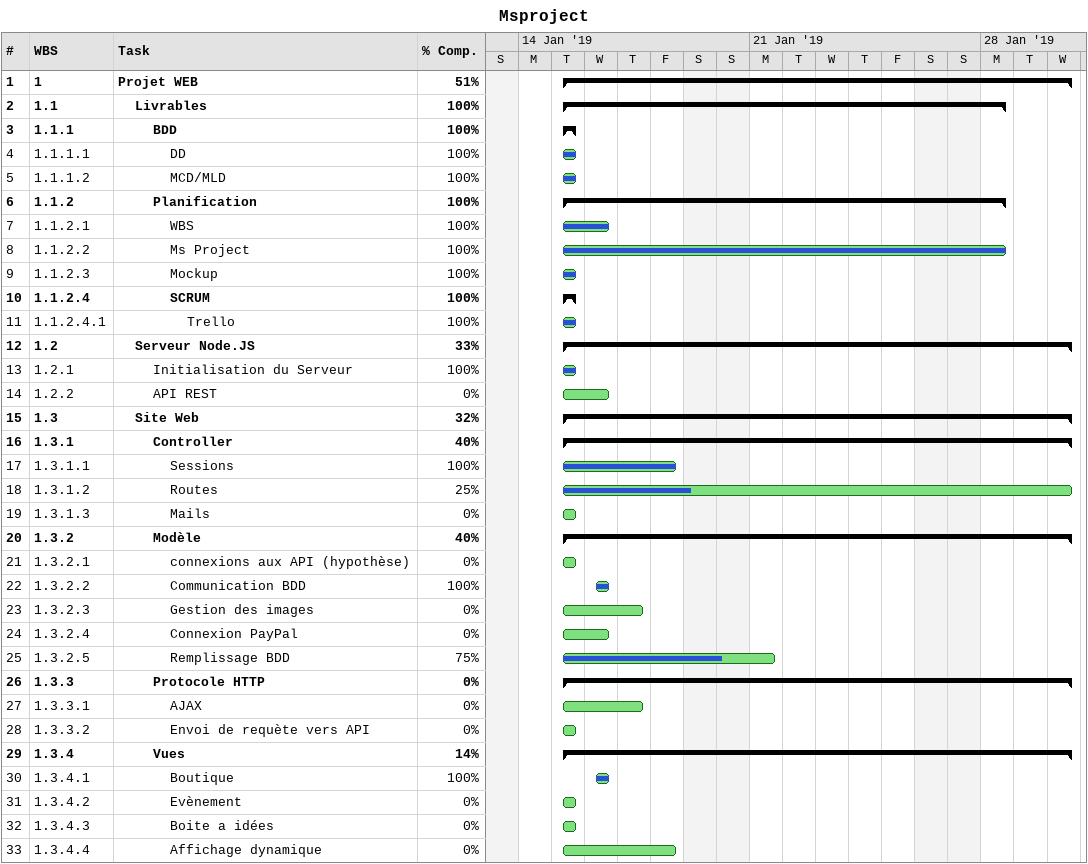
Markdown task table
Msproject

| ID | WBS | Task | Start | Finish | % complete |
|---|---|---|---|---|---|
| 1 | 1 | **Projet WEB** | 2019-01-15 | 2019-01-30 | 51 |
| 2 | 1.1 | **Livrables** | 2019-01-15 | 2019-01-28 | 100 |
| 3 | 1.1.1 | **BDD** | 2019-01-15 | 2019-01-15 | 100 |
| 4 | 1.1.1.1 | DD | 2019-01-15 | 2019-01-15 | 100 |
| 5 | 1.1.1.2 | MCD/MLD | 2019-01-15 | 2019-01-15 | 100 |
| 6 | 1.1.2 | **Planification** | 2019-01-15 | 2019-01-28 | 100 |
| 7 | 1.1.2.1 | WBS | 2019-01-15 | 2019-01-16 | 100 |
| 8 | 1.1.2.2 | Ms Project | 2019-01-15 | 2019-01-28 | 100 |
| 9 | 1.1.2.3 | Mockup | 2019-01-15 | 2019-01-15 | 100 |
| 10 | 1.1.2.4 | **SCRUM** | 2019-01-15 | 2019-01-15 | 100 |
| 11 | 1.1.2.4.1 | Trello | 2019-01-15 | 2019-01-15 | 100 |
| 12 | 1.2 | **Serveur Node.JS** | 2019-01-15 | 2019-01-30 | 33 |
| 13 | 1.2.1 | Initialisation du Serveur | 2019-01-15 | 2019-01-15 | 100 |
| 14 | 1.2.2 | API REST | 2019-01-15 | 2019-01-16 | 0 |
| 15 | 1.3 | **Site Web** | 2019-01-15 | 2019-01-30 | 32 |
| 16 | 1.3.1 | **Controller** | 2019-01-15 | 2019-01-30 | 40 |
| 17 | 1.3.1.1 | Sessions | 2019-01-15 | 2019-01-18 | 100 |
| 18 | 1.3.1.2 | Routes | 2019-01-15 | 2019-01-30 | 25 |
| 19 | 1.3.1.3 | Mails | 2019-01-15 | 2019-01-15 | 0 |
| 20 | 1.3.2 | **Modèle** | 2019-01-15 | 2019-01-30 | 40 |
| 21 | 1.3.2.1 | connexions aux API (hypothèse) | 2019-01-15 | 2019-01-15 | 0 |
| 22 | 1.3.2.2 | Communication BDD | 2019-01-16 | 2019-01-16 | 100 |
| 23 | 1.3.2.3 | Gestion des images | 2019-01-15 | 2019-01-17 | 0 |
| 24 | 1.3.2.4 | Connexion PayPal | 2019-01-15 | 2019-01-16 | 0 |
| 25 | 1.3.2.5 | Remplissage BDD | 2019-01-15 | 2019-01-21 | 75 |
| 26 | 1.3.3 | **Protocole HTTP** | 2019-01-15 | 2019-01-30 | 0 |
| 27 | 1.3.3.1 | AJAX | 2019-01-15 | 2019-01-17 | 0 |
| 28 | 1.3.3.2 | Envoi de requète vers API | 2019-01-15 | 2019-01-15 | 0 |
| 29 | 1.3.4 | **Vues** | 2019-01-15 | 2019-01-30 | 14 |
| 30 | 1.3.4.1 | Boutique | 2019-01-16 | 2019-01-16 | 100 |
| 31 | 1.3.4.2 | Evènement | 2019-01-15 | 2019-01-15 | 0 |
| 32 | 1.3.4.3 | Boite a idées | 2019-01-15 | 2019-01-15 | 0 |
| 33 | 1.3.4.4 | Affichage dynamique | 2019-01-15 | 2019-01-18 | 0 |
